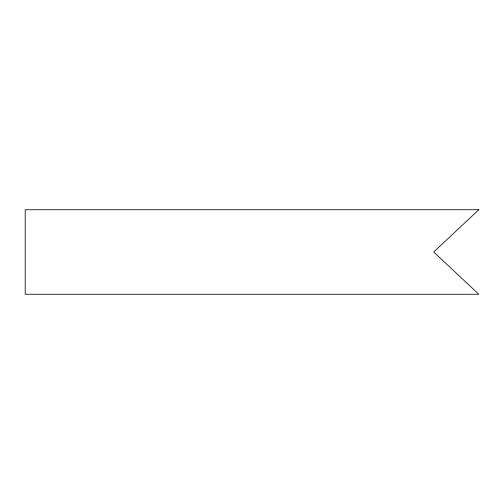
<?xml version="1.0" encoding="UTF-8"?>
<svg xmlns="http://www.w3.org/2000/svg" width="504" height="504" viewBox="0 0 504 504"><rect width="100%" height="100%" fill="white"/><g stroke="black" fill="none" stroke-linecap="round" stroke-linejoin="round"><path stroke-width="0.76" d="M478.8 209.74L433.724 252L478.8 294.26L25.2 294.26L25.2 209.74L478.8 209.74"/></g></svg>
